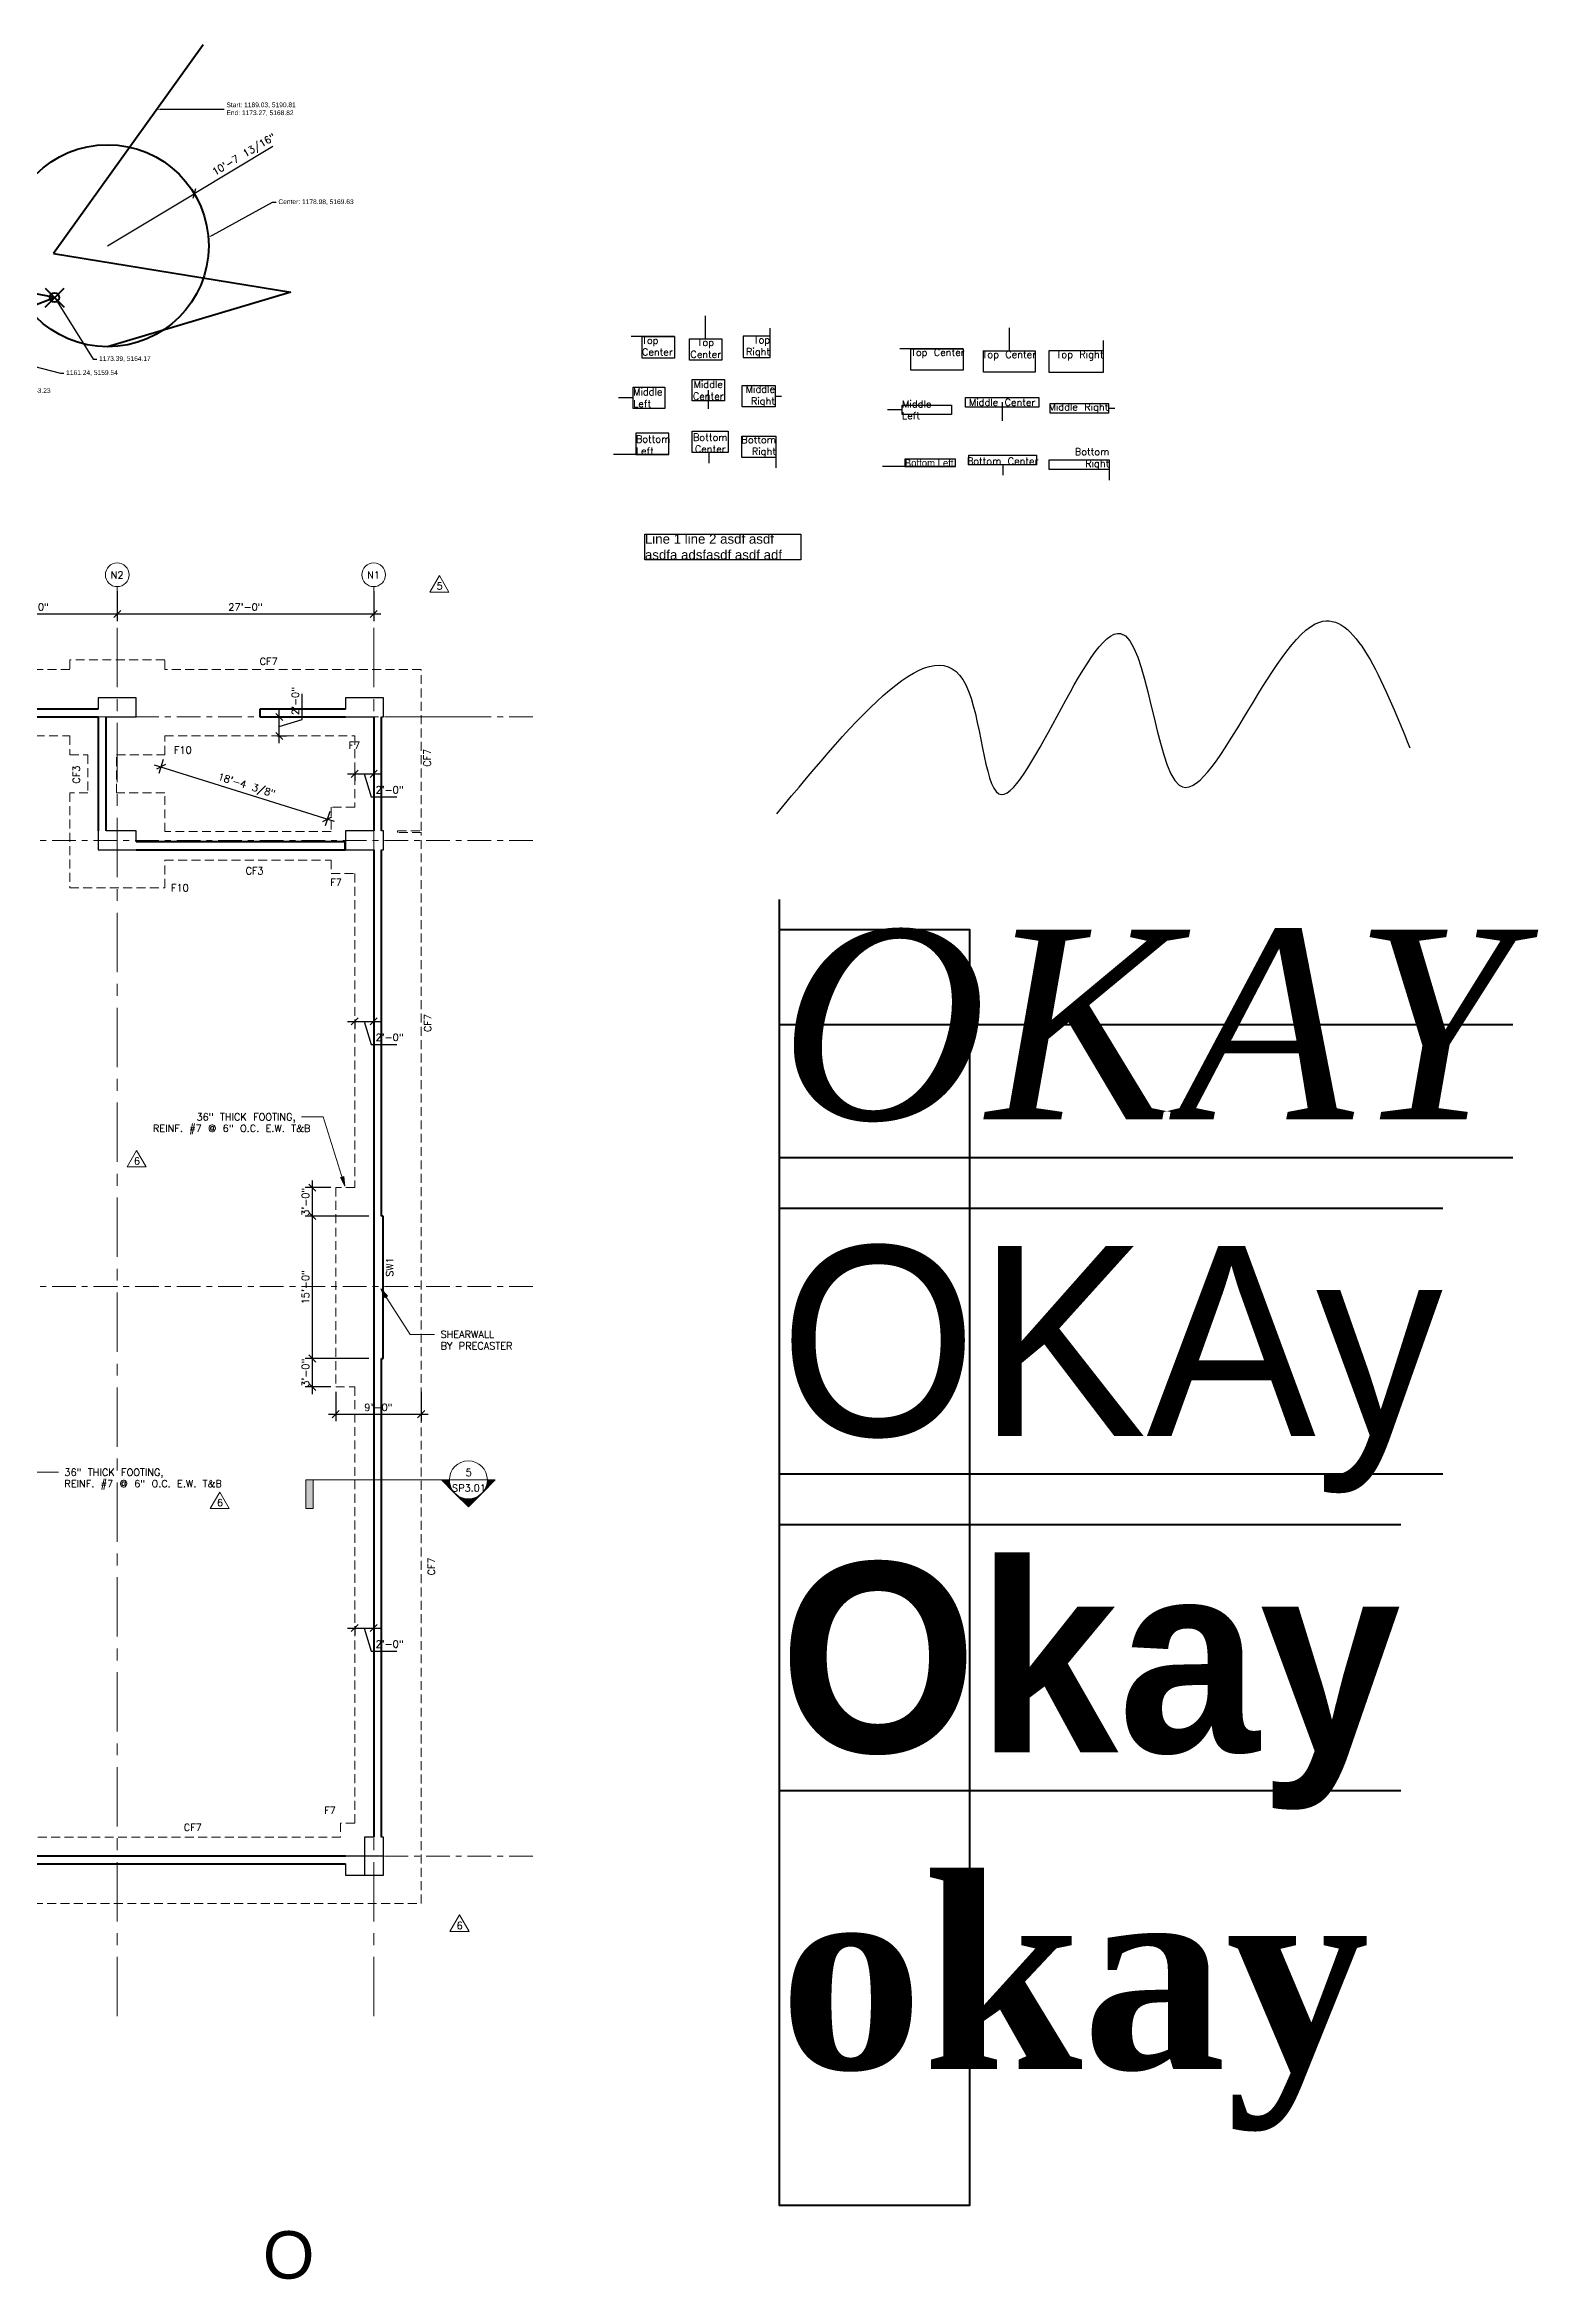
# Model space of a CAD drawing. Header units: feet. Extents: x 912 to 1330, y 4938 to 5224.
# Drawn here: x 1172.4 to 1329.6, y 4955.4 to 5190.8 of the extents above; entities that cross this region are included whole.
import ezdxf
from ezdxf import colors
from ezdxf.entities.mleader import LeaderData, LeaderLine
from ezdxf.math import Vec2, Vec3

# ---------------------------------------------------------------- set-up
doc = ezdxf.new("R2010")
doc.units = ezdxf.units.FT
doc.header["$LTSCALE"] = 5
doc.header["$MEASUREMENT"] = 0
doc.header["$PDMODE"] = 35
doc.header["$PDSIZE"] = 1
for name, pattern in [('CENTER', [2, 1.25, -0.25, 0.25, -0.25]), ('Grid Line 1_2_', [0.875, 0.5, -0.125, 0.125, -0.125]), ('Hidden', [0.28125, 0.1875, -0.09375])]:
    doc.linetypes.add(name, pattern=pattern)
doc.layers.get('0').update_dxf_attribs({"color": 250})
doc.layers.get('Defpoints').update_dxf_attribs({"color": 250})
for name, color, linetype, lineweight in [('A-ANNO-DIMS', 250, 'Continuous', 9), ('A-DETL', 250, 'Continuous', 9), ('A-DETL-MBND', 5, 'Hidden', 9), ('A-WALL', 250, 'Continuous', 13), ('G-ANNO-REVC-IDEN', 250, 'Continuous', 9), ('G-ANNO-SYMB', 250, 'Continuous', 9), ('G-ANNO-TEXT', 250, 'Continuous', 9), ('G-ANNO-TTLB-WIDE', 250, 'Continuous', 50), ('S-COLS', 250, 'Continuous', 9), ('S-FNDN-IDEN', 250, 'Continuous', 9), ('S-GRID', 1, 'CENTER', 9), ('S-GRID-IDEN', 1, 'Continuous', 9)]:
    doc.layers.add(name, color=color, linetype=linetype, lineweight=lineweight)
doc.layers.add('TEST', color=3, linetype='Continuous')
doc.styles.get("Standard").update_dxf_attribs({"font": 'arial.ttf'})
doc.styles.add('txt_also', font='txt.shx')
doc.dimstyles.new('Linear_-_3_32__Arial', dxfattribs={"dimtxt": 0.75, "dimasz": 0.75, "dimexe": 0.75, "dimexo": 0.5, "dimgap": 0.35, "dimtad": 1, "dimdec": 4, "dimlfac": 12, "dimrnd": 0.0625, "dimzin": 3, "dimdsep": 46, "dimlunit": 4, "dimtxsty": 'txt_also', "dimblk1": 'OBLIQUE', "dimblk2": 'OBLIQUE', "dimsah": 1, "dimcen": 0.09, "dimdle": 0.75, "dimazin": 0, "dimtfac": 1, "dimtdec": 4, "dimtmove": 1, "dimatfit": 2, "dimfxl": 1, "dimtvp": 1, "dimfrac": 2, "dimtolj": 1, "dimtzin": 0, "dimarcsym": 2})

# ---------------------------------------------------------------- blocks, each defined once
blk = doc.blocks.new('Grid - Tag_Column_Grid_Head-327277-NORTH GARAGE FOUNDATION PLAN')
at = {"layer": 'S-GRID-IDEN'}
blk.add_circle((0, 0), 0.156, dxfattribs=at)
blk = doc.blocks.new('_Oblique')
at = {"color": 0, "linetype": 'ByBlock', "lineweight": -2}
blk.add_line((-0.5, -0.5), (0.5, 0.5), dxfattribs=at)
blk = doc.blocks.new('*D10')
at = {"layer": 'A-ANNO-DIMS', "color": 0, "lineweight": -2, "transparency": 16777216}
for p, q in [((1204.25, 5087.93), (1207.75, 5087.93)), ((1205, 5088.14), (1205, 5087.18)), ((1206, 5087.93), (1206.73, 5085.51)), ((1207, 5088.14), (1207, 5087.18)), ((1206.73, 5085.51), (1209.43, 5085.51))]:
    blk.add_line(p, q, dxfattribs=at)
at = {"layer": 'Defpoints', "color": 0, "transparency": 16777216}
for p in [(1205, 5088.64), (1207, 5088.64), (1207, 5087.93)]:
    blk.add_point(p, dxfattribs=at)
at = {"layer": 'A-ANNO-DIMS', "color": 0, "lineweight": -2, "transparency": 16777216, "xscale": 0.75, "yscale": 0.75, "zscale": 0.75, "rotation": 180}
blk.add_blockref('_Oblique', (1205, 5087.93), dxfattribs=at)
at = {"layer": 'A-ANNO-DIMS', "color": 0, "lineweight": -2, "transparency": 16777216, "xscale": 0.75, "yscale": 0.75, "zscale": 0.75}
blk.add_blockref('_Oblique', (1207, 5087.93), dxfattribs=at)
at = {"layer": 'A-ANNO-DIMS', "color": 0, "transparency": 16777216, "insert": (1208.68, 5086.24), "char_height": 0.75, "width": 3.2068, "attachment_point": 5, "style": 'txt_also'}
blk.add_mtext('\\A1;2\'-0"', dxfattribs=at)
blk = doc.blocks.new('*D11')
at = {"layer": 'A-ANNO-DIMS', "color": 0, "lineweight": -2, "transparency": 16777216}
for p, q in [((1204.25, 5024.02), (1207.75, 5024.02)), ((1205, 5024.22), (1205, 5023.27)), ((1206, 5024.02), (1206.73, 5021.59)), ((1207, 5024.22), (1207, 5023.27)), ((1206.73, 5021.59), (1209.43, 5021.59))]:
    blk.add_line(p, q, dxfattribs=at)
at = {"layer": 'Defpoints', "color": 0, "transparency": 16777216}
for p in [(1205, 5024.72), (1207, 5024.72), (1207, 5024.02)]:
    blk.add_point(p, dxfattribs=at)
at = {"layer": 'A-ANNO-DIMS', "color": 0, "lineweight": -2, "transparency": 16777216, "xscale": 0.75, "yscale": 0.75, "zscale": 0.75, "rotation": 180}
blk.add_blockref('_Oblique', (1205, 5024.02), dxfattribs=at)
at = {"layer": 'A-ANNO-DIMS', "color": 0, "lineweight": -2, "transparency": 16777216, "xscale": 0.75, "yscale": 0.75, "zscale": 0.75}
blk.add_blockref('_Oblique', (1207, 5024.02), dxfattribs=at)
at = {"layer": 'A-ANNO-DIMS', "color": 0, "transparency": 16777216, "insert": (1208.68, 5022.33), "char_height": 0.75, "width": 3.2068, "attachment_point": 5, "style": 'txt_also'}
blk.add_mtext('\\A1;2\'-0"', dxfattribs=at)
blk = doc.blocks.new('*D22')
at = {"layer": 'A-ANNO-DIMS', "color": 0, "lineweight": -2, "transparency": 16777216}
for p, q in [((1206.5, 5052.42), (1199.8, 5052.42)), ((1200.55, 5048.67), (1200.55, 5053.17)), ((1202.5, 5049.42), (1199.8, 5049.42))]:
    blk.add_line(p, q, dxfattribs=at)
at = {"layer": 'Defpoints', "color": 0, "transparency": 16777216}
for p in [(1200.55, 5052.42), (1207, 5052.42), (1203, 5049.42)]:
    blk.add_point(p, dxfattribs=at)
at = {"layer": 'A-ANNO-DIMS', "color": 0, "lineweight": -2, "transparency": 16777216, "xscale": 0.75, "yscale": 0.75, "zscale": 0.75}
for p, rotation in [((1200.55, 5052.42), 90), ((1200.55, 5049.42), 270)]:
    blk.add_blockref('_Oblique', p, dxfattribs=dict(at, rotation=rotation))
at = {"layer": 'A-ANNO-DIMS', "color": 0, "transparency": 16777216, "insert": (1199.82, 5050.92), "char_height": 0.75, "width": 3.2068, "attachment_point": 5, "rotation": 90, "style": 'txt_also'}
blk.add_mtext('\\A1;3\'-0"', dxfattribs=at)
blk = doc.blocks.new('*D23')
at = {"layer": 'A-ANNO-DIMS', "color": 0, "lineweight": -2, "transparency": 16777216}
for p, q in [((1200.55, 5051.67), (1200.55, 5068.17)), ((1206.5, 5067.42), (1199.8, 5067.42)), ((1206.5, 5052.42), (1199.8, 5052.42))]:
    blk.add_line(p, q, dxfattribs=at)
at = {"layer": 'Defpoints', "color": 0, "transparency": 16777216}
for p in [(1200.55, 5067.42), (1207, 5067.42), (1207, 5052.42)]:
    blk.add_point(p, dxfattribs=at)
at = {"layer": 'A-ANNO-DIMS', "color": 0, "lineweight": -2, "transparency": 16777216, "xscale": 0.75, "yscale": 0.75, "zscale": 0.75}
for p, rotation in [((1200.55, 5067.42), 90), ((1200.55, 5052.42), 270)]:
    blk.add_blockref('_Oblique', p, dxfattribs=dict(at, rotation=rotation))
at = {"layer": 'A-ANNO-DIMS', "color": 0, "transparency": 16777216, "insert": (1199.82, 5059.92), "char_height": 0.75, "width": 3.899, "attachment_point": 5, "rotation": 90, "style": 'txt_also'}
blk.add_mtext('\\A1;15\'-0"', dxfattribs=at)
blk = doc.blocks.new('*D24')
at = {"layer": 'A-ANNO-DIMS', "color": 0, "lineweight": -2, "transparency": 16777216}
for p, q in [((1200.55, 5066.67), (1200.55, 5071.17)), ((1202.5, 5070.42), (1199.8, 5070.42)), ((1206.5, 5067.42), (1199.8, 5067.42))]:
    blk.add_line(p, q, dxfattribs=at)
at = {"layer": 'Defpoints', "color": 0, "transparency": 16777216}
for p in [(1200.55, 5070.42), (1203, 5070.42), (1207, 5067.42)]:
    blk.add_point(p, dxfattribs=at)
at = {"layer": 'A-ANNO-DIMS', "color": 0, "lineweight": -2, "transparency": 16777216, "xscale": 0.75, "yscale": 0.75, "zscale": 0.75}
for p, rotation in [((1200.55, 5070.42), 90), ((1200.55, 5067.42), 270)]:
    blk.add_blockref('_Oblique', p, dxfattribs=dict(at, rotation=rotation))
at = {"layer": 'A-ANNO-DIMS', "color": 0, "transparency": 16777216, "insert": (1199.82, 5068.92), "char_height": 0.75, "width": 3.2068, "attachment_point": 5, "rotation": 90, "style": 'txt_also'}
blk.add_mtext('\\A1;3\'-0"', dxfattribs=at)
blk = doc.blocks.new('*D25')
at = {"layer": 'A-ANNO-DIMS', "color": 0, "lineweight": -2, "transparency": 16777216}
for p, q in [((1203, 5048.92), (1203, 5045.8)), ((1212, 5048.92), (1212, 5045.8)), ((1202.25, 5046.55), (1212.75, 5046.55))]:
    blk.add_line(p, q, dxfattribs=at)
at = {"layer": 'Defpoints', "color": 0, "transparency": 16777216}
for p in [(1203, 5049.42), (1212, 5049.42), (1212, 5046.55)]:
    blk.add_point(p, dxfattribs=at)
at = {"layer": 'A-ANNO-DIMS', "color": 0, "lineweight": -2, "transparency": 16777216, "xscale": 0.75, "yscale": 0.75, "zscale": 0.75, "rotation": 180}
blk.add_blockref('_Oblique', (1203, 5046.55), dxfattribs=at)
at = {"layer": 'A-ANNO-DIMS', "color": 0, "lineweight": -2, "transparency": 16777216, "xscale": 0.75, "yscale": 0.75, "zscale": 0.75}
blk.add_blockref('_Oblique', (1212, 5046.55), dxfattribs=at)
at = {"layer": 'A-ANNO-DIMS', "color": 0, "transparency": 16777216, "insert": (1207.5, 5047.28), "char_height": 0.75, "width": 3.2068, "attachment_point": 5, "style": 'txt_also'}
blk.add_mtext('\\A1;9\'-0"', dxfattribs=at)
blk = doc.blocks.new('Section - 3_32_ x 3_8_-18514-NORTH GARAGE FOUNDATION PLAN')
at = {"layer": 'G-ANNO-SYMB'}
blk.add_hatch(color=256, dxfattribs=at).paths.add_polyline_path([(0, 0.375), (0, 0), (-0.09375, 0), (-0.09375, 0.375)], flags=0)
for p, q in [((0, 0.375), (-0.09375, 0.375)), ((-0.09375, 0.375), (-0.09375, 0)), ((0, 0), (0, 0.375)), ((-0.09375, 0), (0, 0))]:
    blk.add_line(p, q, dxfattribs=at)
blk = doc.blocks.new('Section - Section Head - Filled-1526-NORTH GARAGE FOUNDATION PLAN')
at = {"layer": 'G-ANNO-SYMB'}
h = blk.add_hatch(color=256, dxfattribs=at)
edge = h.paths.add_edge_path(flags=0)
edge.add_line((-0.427, 0.177), (-0.25, 0.354))
edge.add_line((-0.25, 0.354), (-0.25, 0.25))
edge.add_arc((-0.25, 0), 0.25, 90, 135)
h = blk.add_hatch(color=256, dxfattribs=at)
edge = h.paths.add_edge_path(flags=0)
edge.add_arc((-0.25, 0), 0.25, 45, 90)
edge.add_line((-0.25, 0.25), (-0.25, 0.354))
edge.add_line((-0.25, 0.354), (-0.073, 0.177))
h = blk.add_hatch(color=256, dxfattribs=at)
edge = h.paths.add_edge_path(flags=0)
edge.add_arc((-0.25, 0), 0.25, 137.9216, 180)
edge.add_line((-0.5, 0), (-0.604, 0))
edge.add_line((-0.604, 0), (-0.436, 0.168))
h = blk.add_hatch(color=256, dxfattribs=at)
edge = h.paths.add_edge_path(flags=0)
edge.add_line((-0.064, 0.168), (0.104, 0))
edge.add_line((0.104, 0), (0, 0))
edge.add_arc((-0.25, 0), 0.25, 0, 42.0784)
for p, q in [((-0.25, 0.354), (-0.604, 0)), ((-0.25, 0.354), (-0.427, 0.177)), ((-0.25, 0.354), (0.104, 0)), ((-0.25, 0.25), (-0.25, 0.354)), ((-0.073, 0.177), (-0.25, 0.354)), ((-0.25, 0.354), (-0.25, 0.25)), ((-0.436, 0.168), (-0.604, 0)), ((-0.5, 0), (-0.604, 0)), ((-0.604, 0), (-0.5, 0)), ((0.104, 0), (-0.064, 0.168)), ((0, 0), (0.104, 0)), ((0, 0), (0.104, 0))]:
    blk.add_line(p, q, dxfattribs=at)
for start, end in [(360, 180), (180, 360)]:
    blk.add_arc((-0.25, 0), 0.25, start, end, dxfattribs=at)
blk = doc.blocks.new('*D30')
at = {"layer": 'A-ANNO-DIMS', "color": 0, "lineweight": -2, "transparency": 16777216}
for p, q in [((1204.25, 5114.01), (1207.75, 5114.01)), ((1205, 5114.22), (1205, 5113.26)), ((1206, 5114.01), (1206.73, 5111.59)), ((1207, 5114.22), (1207, 5113.26)), ((1206.73, 5111.59), (1209.43, 5111.59))]:
    blk.add_line(p, q, dxfattribs=at)
at = {"layer": 'Defpoints', "color": 0, "transparency": 16777216}
for p in [(1205, 5114.72), (1207, 5114.72), (1207, 5114.01)]:
    blk.add_point(p, dxfattribs=at)
at = {"layer": 'A-ANNO-DIMS', "color": 0, "lineweight": -2, "transparency": 16777216, "xscale": 0.75, "yscale": 0.75, "zscale": 0.75, "rotation": 180}
blk.add_blockref('_Oblique', (1205, 5114.01), dxfattribs=at)
at = {"layer": 'A-ANNO-DIMS', "color": 0, "lineweight": -2, "transparency": 16777216, "xscale": 0.75, "yscale": 0.75, "zscale": 0.75}
blk.add_blockref('_Oblique', (1207, 5114.01), dxfattribs=at)
at = {"layer": 'A-ANNO-DIMS', "color": 0, "transparency": 16777216, "insert": (1208.68, 5112.32), "char_height": 0.75, "width": 3.2068, "attachment_point": 5, "style": 'txt_also'}
blk.add_mtext('\\A1;2\'-0"', dxfattribs=at)
blk = doc.blocks.new('*D31')
at = {"layer": 'A-ANNO-DIMS', "color": 0, "lineweight": -2, "transparency": 16777216}
for p, q in [((1199.48, 5119.73), (1199.48, 5122.43)), ((1196.85, 5120), (1197.81, 5120)), ((1197.06, 5117.25), (1197.06, 5120.75)), ((1196.85, 5118), (1197.81, 5118)), ((1197.06, 5119), (1199.48, 5119.73))]:
    blk.add_line(p, q, dxfattribs=at)
at = {"layer": 'Defpoints', "color": 0, "transparency": 16777216}
for p in [(1196.35, 5120), (1197.06, 5120), (1196.35, 5118)]:
    blk.add_point(p, dxfattribs=at)
at = {"layer": 'A-ANNO-DIMS', "color": 0, "lineweight": -2, "transparency": 16777216, "xscale": 0.75, "yscale": 0.75, "zscale": 0.75}
for p, rotation in [((1197.06, 5120), 90), ((1197.06, 5118), 270)]:
    blk.add_blockref('_Oblique', p, dxfattribs=dict(at, rotation=rotation))
at = {"layer": 'A-ANNO-DIMS', "color": 0, "transparency": 16777216, "insert": (1198.75, 5121.68), "char_height": 0.75, "width": 3.2068, "attachment_point": 5, "rotation": 90, "style": 'txt_also'}
blk.add_mtext('\\A1;2\'-0"', dxfattribs=at)
blk = doc.blocks.new('Revision Tag - Revision Tag-1868994-NORTH GARAGE FOUNDATION PLAN')
at = {"layer": 'G-ANNO-REVC-IDEN'}
for p, q in [((0, 0.138), (-0.126, -0.08)), ((0, 0.138), (0.126, -0.08)), ((-0.126, -0.08), (0.126, -0.08))]:
    blk.add_line(p, q, dxfattribs=at)
blk = doc.blocks.new('*D43')
at = {"layer": 'A-ANNO-DIMS', "color": 0, "lineweight": -2, "transparency": 16777216}
for p, q in [((1162, 5133.23), (1162, 5130.1)), ((1180, 5133.23), (1180, 5130.1)), ((1161.25, 5130.85), (1180.75, 5130.85))]:
    blk.add_line(p, q, dxfattribs=at)
at = {"layer": 'Defpoints', "color": 0, "transparency": 16777216}
for p in [(1162, 5133.73), (1180, 5133.73), (1180, 5130.85)]:
    blk.add_point(p, dxfattribs=at)
at = {"layer": 'A-ANNO-DIMS', "color": 0, "lineweight": -2, "transparency": 16777216, "xscale": 0.75, "yscale": 0.75, "zscale": 0.75, "rotation": 180}
blk.add_blockref('_Oblique', (1162, 5130.85), dxfattribs=at)
at = {"layer": 'A-ANNO-DIMS', "color": 0, "lineweight": -2, "transparency": 16777216, "xscale": 0.75, "yscale": 0.75, "zscale": 0.75}
blk.add_blockref('_Oblique', (1180, 5130.85), dxfattribs=at)
at = {"layer": 'A-ANNO-DIMS', "color": 0, "transparency": 16777216, "insert": (1171, 5131.59), "char_height": 0.75, "attachment_point": 5, "style": 'txt_also'}
blk.add_mtext('\\A1;18\'-0"', dxfattribs=at)
blk = doc.blocks.new('*D44')
at = {"layer": 'A-ANNO-DIMS', "color": 0, "lineweight": -2, "transparency": 16777216}
for p, q in [((1180, 5133.23), (1180, 5130.1)), ((1207, 5133.23), (1207, 5130.1)), ((1179.25, 5130.85), (1207.75, 5130.85))]:
    blk.add_line(p, q, dxfattribs=at)
at = {"layer": 'Defpoints', "color": 0, "transparency": 16777216}
for p in [(1180, 5133.73), (1207, 5133.73), (1207, 5130.85)]:
    blk.add_point(p, dxfattribs=at)
at = {"layer": 'A-ANNO-DIMS', "color": 0, "lineweight": -2, "transparency": 16777216, "xscale": 0.75, "yscale": 0.75, "zscale": 0.75, "rotation": 180}
blk.add_blockref('_Oblique', (1180, 5130.85), dxfattribs=at)
at = {"layer": 'A-ANNO-DIMS', "color": 0, "lineweight": -2, "transparency": 16777216, "xscale": 0.75, "yscale": 0.75, "zscale": 0.75}
blk.add_blockref('_Oblique', (1207, 5130.85), dxfattribs=at)
at = {"layer": 'A-ANNO-DIMS', "color": 0, "transparency": 16777216, "insert": (1193.5, 5131.59), "char_height": 0.75, "attachment_point": 5, "style": 'txt_also'}
blk.add_mtext('\\A1;27\'-0"', dxfattribs=at)
blk = doc.blocks.new('*D45')
at = {"layer": 'Defpoints', "color": 0, "transparency": 16777216}
for p in [(1188.1, 5175.12), (1178.98, 5169.63)]:
    blk.add_point(p, dxfattribs=at)
at = {"layer": 'G-ANNO-TTLB-WIDE', "color": 0, "lineweight": -2, "transparency": 16777216}
for p in [(1196.38, 5180.1), (1178.98, 5169.63)]:
    blk.add_line(p, (1188.1, 5175.12), dxfattribs=at)
at = {"layer": 'G-ANNO-TTLB-WIDE', "color": 0, "lineweight": -2, "transparency": 16777216, "xscale": 0.75, "yscale": 0.75, "zscale": 0.75, "rotation": 211.0293548250347}
blk.add_blockref('_Oblique', (1188.1, 5175.12), dxfattribs=at)
at = {"layer": 'G-ANNO-TTLB-WIDE', "color": 0, "transparency": 16777216, "insert": (1193.38, 5179.16), "char_height": 0.75, "attachment_point": 5, "rotation": 31.0294, "style": 'txt_also'}
blk.add_mtext('\\A1;10\'-7 13/16"', dxfattribs=at)
blk = doc.blocks.new('*D47')
at = {"layer": 'Defpoints', "color": 0, "ltscale": 10, "transparency": 16777216}
for p in [(1185, 5116), (1202.52, 5110.5), (1202.13, 5109.24)]:
    blk.add_point(p, dxfattribs=at)
at = {"layer": 'G-ANNO-TTLB-WIDE', "color": 0, "lineweight": -2, "ltscale": 10, "transparency": 16777216}
for p, q in [((1184.85, 5115.52), (1184.38, 5114.03)), ((1183.89, 5114.97), (1202.84, 5109.02)), ((1202.37, 5110.02), (1201.9, 5108.53))]:
    blk.add_line(p, q, dxfattribs=at)
at = {"layer": 'G-ANNO-TTLB-WIDE', "color": 0, "lineweight": -2, "ltscale": 10, "transparency": 16777216, "xscale": 0.75, "yscale": 0.75, "zscale": 0.75}
for p, rotation in [((1184.6, 5114.74), 162.5723005389971), ((1202.13, 5109.24), 342.5723005389971)]:
    blk.add_blockref('_Oblique', p, dxfattribs=dict(at, rotation=rotation))
at = {"layer": 'G-ANNO-TTLB-WIDE', "color": 0, "ltscale": 10, "transparency": 16777216, "insert": (1193.59, 5112.7), "char_height": 0.75, "attachment_point": 5, "rotation": 342.5723, "style": 'txt_also'}
blk.add_mtext('\\A1;18\'-4 3/8"', dxfattribs=at)

msp = doc.modelspace()

# ---------------------------------------------------------------- hatches: boundary and pattern name
at = {"layer": 'G-ANNO-TEXT'}
for points in [[(1203.9733484, 5070.5671235), (1203.8428381, 5071.5741281), (1203.506293, 5071.4687612)], [(1207.7697016, 5059.7547112), (1208.1598536, 5058.8172291), (1208.4569623, 5059.007206)]]:
    msp.add_hatch(color=7, dxfattribs=at).paths.add_polyline_path(points, flags=0)

# ---------------------------------------------------------------- linework, layer by layer
at = {"layer": 'A-DETL', "lineweight": 20}
msp.add_line((1210.4915312, 5120), (1219.1581979, 5120), dxfattribs=at)
at = {"layer": 'A-DETL-MBND'}
for points in [[(1167, 4995), (1212, 4995), (1212, 5107.8333333), (1209.5208333, 5107.8333333), (1209.5208333, 5108), (1212, 5108), (1212, 5125), (1185, 5125), (1185, 5126), (1175, 5126), (1175, 5125), (1147.5, 5125)], [(1147.5, 5118), (1175, 5118), (1175, 5116), (1176.9166667, 5116), (1176.9166667, 5112), (1175, 5112), (1175, 5102), (1185, 5102), (1185, 5104.9166667), (1202.5208333, 5104.9166667), (1202.5208333, 5103.5), (1205, 5103.5), (1205, 5070.4166667), (1203, 5070.4166667), (1203, 5049.4166667), (1205, 5049.4166667), (1205, 5003.4791667), (1203.5208333, 5003.4791667), (1203.5208333, 5002), (1167, 5002)]]:
    msp.add_lwpolyline(points, dxfattribs=at)
msp.add_lwpolyline([(1179.9166667, 5116), (1185, 5116), (1185, 5118), (1205, 5118), (1205, 5110.5), (1202.5208333, 5110.5), (1202.5208333, 5107.9166667), (1185, 5107.9166667), (1185, 5112), (1179.9166667, 5112)], close=True, dxfattribs=at)
at = {"layer": 'A-WALL', "lineweight": 50}
for p, q in [((1178, 5120.8333333), (1144.5, 5120.8333333)), ((1144.5, 5120), (1178, 5120)), ((1178, 5120), (1178, 5108)), ((1178.8333333, 5108), (1178.8333333, 5120)), ((1204.0208333, 5120.8333333), (1195, 5120.8333333)), ((1195, 5120.8333333), (1195, 5120)), ((1195, 5120), (1204.0208333, 5120)), ((1207, 5120), (1207, 5108)), ((1207.8333333, 5108), (1207.8333333, 5120)), ((1204, 5106.8333333), (1182, 5106.8333333)), ((1182, 5106), (1204, 5106)), ((1204, 5106), (1204, 5106.8333333)), ((1207, 5106), (1207, 5002)), ((1207.8333333, 5067.4166667), (1207.8333333, 5106)), ((1208, 5067.4166667), (1207.8333333, 5067.4166667)), ((1208, 5052.4166667), (1208, 5067.4166667)), ((1207.8333333, 5002), (1207.8333333, 5052.4166667)), ((1207.8333333, 5052.4166667), (1208, 5052.4166667)), ((1204.0208333, 5000), (1164, 5000)), ((1164, 4999.1666667), (1204.0208333, 4999.1666667))]:
    msp.add_line(p, q, dxfattribs=at)
at = {"layer": 'G-ANNO-SYMB'}
msp.add_line((1218.9691826, 5039.6257375), (1200.6140663, 5039.6257375), dxfattribs=at)
at = {"layer": 'G-ANNO-TEXT', "color": 7}
for p, q in [((1201.6875304, 5077.8680931), (1199.4017124, 5077.8680931)), ((1203.9733484, 5070.5671235), (1201.6875304, 5077.8680931)), ((1203.8428381, 5071.5741281), (1203.506293, 5071.4687612)), ((1203.506293, 5071.4687612), (1203.9733484, 5070.5671235)), ((1203.9733484, 5070.5671235), (1203.8428381, 5071.5741281)), ((1207.7697016, 5059.7547112), (1208.1598536, 5058.8172291)), ((1208.4569623, 5059.007206), (1207.7697016, 5059.7547112)), ((1207.7697016, 5059.7547112), (1210.8383174, 5054.955641)), ((1208.1598536, 5058.8172291), (1208.4569623, 5059.007206)), ((1210.8383174, 5054.955641), (1213.3966441, 5054.955641)), ((1171.2935932, 5040.4360062), (1173.7963041, 5040.4360062))]:
    msp.add_line(p, q, dxfattribs=at)
at = {"layer": 'G-ANNO-TTLB-WIDE'}
for p, q in [((1189.0343531, 5190.8134078), (1173.2732994, 5168.8179721)), ((1173.2732994, 5168.8179721), (1198.2735926, 5164.7447436)), ((1198.2735926, 5164.7447436), (1178.9798876, 5158.98382))]:
    msp.add_line(p, q, dxfattribs=at)
at = {"layer": 'G-ANNO-TTLB-WIDE', "color": 221, "ltscale": 10}
msp.add_line((1249.7225328, 5097.5972847), (1249.7225328, 5100.7525936), dxfattribs=at)
at = {"layer": 'G-ANNO-TTLB-WIDE'}
msp.add_lwpolyline([(1161.2360358, 5159.5427569), (1173.394909, 5164.1748817), (1161.7734446, 5166.4573778), (1169.9017518, 5172.0293542), (1164.5948412, 5175.7216276)], dxfattribs=at)
at = {"layer": 'G-ANNO-TTLB-WIDE', "color": 221, "ltscale": 10}
msp.add_lwpolyline([(1249.7225328, 5097.5972847), (1269.7225328, 5097.5972847), (1269.7225328, 4963.2100014), (1249.7225328, 4963.2100014)], close=True, dxfattribs=at)
at = {"layer": 'G-ANNO-TTLB-WIDE'}
msp.add_circle((1178.9798876, 5169.6326182), 10.6487981, dxfattribs=at)
msp.add_point((1173.394909, 5164.1748817), dxfattribs=at)
at = {"layer": 'S-COLS', "lineweight": 30}
for p, q in [((1182, 5122), (1178, 5122)), ((1178, 5122), (1178, 5120.8333333)), ((1178.8333333, 5120), (1182, 5120)), ((1182, 5120), (1182, 5122)), ((1208.0208333, 5122), (1204.0208333, 5122)), ((1204.0208333, 5122), (1204.0208333, 5120.8333333)), ((1204.0208333, 5120), (1207, 5120)), ((1207.8333333, 5120), (1208.0208333, 5120)), ((1208.0208333, 5120), (1208.0208333, 5122)), ((1178, 5108), (1178, 5106)), ((1178, 5106), (1182, 5106)), ((1182, 5108), (1178.8333333, 5108)), ((1182, 5106.8333333), (1182, 5108)), ((1207, 5108), (1204.0208333, 5108)), ((1204.0208333, 5108), (1204.0208333, 5106)), ((1204.0208333, 5106), (1207, 5106)), ((1208.0208333, 5108), (1207.8333333, 5108)), ((1207.8333333, 5106), (1208.0208333, 5106)), ((1208.0208333, 5106), (1208.0208333, 5108)), ((1208.0208333, 5000), (1204.0208333, 5000)), ((1207, 5002), (1206.0208333, 5002)), ((1206.0208333, 5002), (1206.0208333, 4998)), ((1208.0208333, 5002), (1207.8333333, 5002)), ((1208.0208333, 4998), (1208.0208333, 5002)), ((1204.0208333, 4999.1666667), (1204.0208333, 4998)), ((1204.0208333, 4998), (1208.0208333, 4998))]:
    msp.add_line(p, q, dxfattribs=at)
at = {"layer": 'S-GRID'}
for p, q in [((1180, 4983.1206391), (1180, 5133.7266495)), ((1207, 4983.1206391), (1207, 5133.7266495))]:
    msp.add_line(p, q, dxfattribs=at)
at = {"layer": 'S-GRID', "linetype": 'Grid Line 1_2_'}
for p, q in [((1223.7579736, 5120), (987.5957821, 5120)), ((1223.7579736, 5107), (987.5957821, 5107)), ((1223.7579736, 5060), (987.5957821, 5060)), ((1223.7579736, 5000), (987.5957821, 5000))]:
    msp.add_line(p, q, dxfattribs=at)
at = {"layer": 'TEST', "color": 221}
for p, q in [((1241.9213013, 5159.8298285), (1241.9213013, 5162.2492526)), ((1248.7416658, 5160.0994721), (1248.7416658, 5160.9382592)), ((1273.9290126, 5158.5581162), (1273.9290126, 5160.9775404)), ((1283.8424189, 5158.5581162), (1283.8424189, 5159.666547)), ((1234.3177765, 5153.6211278), (1232.7858212, 5153.6211278)), ((1242.226704, 5154.4123901), (1242.226704, 5152.4455554)), ((1249.2556779, 5153.7803875), (1249.9317539, 5153.7803875)), ((1273.1739292, 5153.1406779), (1273.1739292, 5151.1738432)), ((1262.637403, 5152.3494156), (1261.1054477, 5152.3494156)), ((1284.356431, 5152.5086752), (1285.032507, 5152.5086752)), ((1242.2815001, 5147.8390874), (1242.2815001, 5146.7392456)), ((1249.3534544, 5147.3419699), (1249.3534544, 5146.2263014)), ((1273.2287253, 5146.5673751), (1273.2287253, 5145.4675334)), ((1284.4542074, 5146.0702577), (1284.4542074, 5144.9545891))]:
    msp.add_line(p, q, dxfattribs=at)
at = {"layer": 'TEST', "color": 221, "ltscale": 10}
for p, q in [((1238.6665655, 5160.0575439), (1234.0935035, 5160.0575439)), ((1269.0836689, 5158.7858317), (1262.41313, 5158.7858317)), ((1238.0725909, 5147.640101), (1232.2494004, 5147.640101)), ((1268.2667381, 5146.3683887), (1260.5690269, 5146.3683887))]:
    msp.add_line(p, q, dxfattribs=at)
for points in [[(1235.252375, 5160.0575439), (1238.6665655, 5160.0575439), (1238.6665655, 5157.8075439), (1235.252375, 5157.8075439)], [(1248.7416658, 5160.0994721), (1245.9172545, 5160.0994721), (1245.9172545, 5157.8494721), (1248.7416658, 5157.8494721)], [(1240.2603419, 5159.8298285), (1243.6745324, 5159.8298285), (1243.6745324, 5157.5798285), (1240.2603419, 5157.5798285)], [(1263.5720015, 5158.7858317), (1269.0836689, 5158.7858317), (1269.0836689, 5156.5358317), (1263.5720015, 5156.5358317)], [(1271.2075671, 5158.5581162), (1276.650458, 5158.5581162), (1276.650458, 5156.3081162), (1271.2075671, 5156.3081162)], [(1283.8424189, 5158.5581162), (1278.0825404, 5158.5581162), (1278.0825404, 5156.3081162), (1283.8424189, 5156.3081162)], [(1243.9249874, 5153.2873901), (1240.5284206, 5153.2873901), (1240.5284206, 5155.5373901), (1243.9249874, 5155.5373901)], [(1234.3177765, 5154.7461278), (1237.6545867, 5154.7461278), (1237.6545867, 5152.4961278), (1234.3177765, 5152.4961278)], [(1249.2556779, 5152.6553875), (1245.7952054, 5152.6553875), (1245.7952054, 5154.9053875), (1249.2556779, 5154.9053875)], [(1262.637403, 5152.8494156), (1267.8306878, 5152.8494156), (1267.8306878, 5151.8494156), (1262.637403, 5151.8494156)], [(1277.0441049, 5152.6406779), (1269.3037535, 5152.6406779), (1269.3037535, 5153.6406779), (1277.0441049, 5153.6406779)], [(1284.356431, 5152.0121766), (1278.2130011, 5152.0121766), (1278.2130011, 5153.0121766), (1284.356431, 5153.0121766)], [(1234.6065086, 5147.640101), (1238.0725909, 5147.640101), (1238.0725909, 5149.890101), (1234.6065086, 5149.890101)], [(1244.3330306, 5147.8390874), (1240.5377167, 5147.8390874), (1240.5377167, 5150.0890874), (1244.3330306, 5150.0890874)], [(1249.3534544, 5147.3419699), (1245.7579048, 5147.3419699), (1245.7579048, 5149.5919699), (1249.3534544, 5149.5919699)], [(1262.9261351, 5146.3683887), (1268.2667381, 5146.3683887), (1268.2667381, 5147.143457), (1262.9261351, 5147.143457)], [(1276.8008809, 5146.5673751), (1269.6565698, 5146.5673751), (1269.6565698, 5147.5673751), (1276.8008809, 5147.5673751)], [(1284.4542074, 5146.0702577), (1278.1392055, 5146.0702577), (1278.1392055, 5147.0702577), (1284.4542074, 5147.0702577)], [(1235.5562162, 5139.2482921), (1251.9659201, 5139.2482921), (1251.9659201, 5136.5311479), (1235.5562162, 5136.5311479)]]:
    msp.add_lwpolyline(points, close=True, dxfattribs=at)
msp.add_spline([(1249.4448485, 5109.7993001), (1269.3536586, 5123.3640321), (1272.8226167, 5111.9093694), (1285.6426839, 5128.7899245), (1291.8264793, 5112.8136849), (1306.6072628, 5129.9956783), (1316.1091932, 5116.7323852)], degree=3, dxfattribs=at)

# ---------------------------------------------------------------- block references
at = {"layer": 'G-ANNO-REVC-IDEN', "xscale": 7.999999999999992, "yscale": 7.999999999999992, "zscale": 7.999999999999992}
for p in [(1213.9145468, 5133.7903396), (1182.0409314, 5073.2322491), (1190.78633, 5037.2433945), (1216.0327261, 4992.6928278)]:
    msp.add_blockref('Revision Tag - Revision Tag-1868994-NORTH GARAGE FOUNDATION PLAN', p, dxfattribs=at)
at = {"layer": 'G-ANNO-SYMB', "xscale": 7.999999999999992, "yscale": 7.999999999999992, "zscale": 7.999999999999992, "rotation": 180}
msp.add_blockref('Section - Section Head - Filled-1526-NORTH GARAGE FOUNDATION PLAN', (1214.9691826, 5039.6257375), dxfattribs=at)
at = {"layer": 'G-ANNO-SYMB', "extrusion": (0, 0, -1), "xscale": 7.999999999999992, "yscale": 7.999999999999992, "zscale": 7.999999999999992, "rotation": 180}
msp.add_blockref('Section - 3_32_ x 3_8_-18514-NORTH GARAGE FOUNDATION PLAN', (-1200.6140663, 5039.6257375), dxfattribs=at)
at = {"layer": 'S-GRID-IDEN', "xscale": 7.999999999999992, "yscale": 7.999999999999992, "zscale": 7.999999999999992}
for p in [(1180, 5134.9766495), (1207, 5134.9766495)]:
    msp.add_blockref('Grid - Tag_Column_Grid_Head-327277-NORTH GARAGE FOUNDATION PLAN', p, dxfattribs=at)

# ---------------------------------------------------------------- texts
at = {"layer": 'G-ANNO-REVC-IDEN', "char_height": 0.75, "width": 0.707, "attachment_point": 1, "style": 'txt_also'}
for s, insert in [('5', (1213.6192733, 5134.1568475)), ('6', (1181.7456579, 5073.598757)), ('6', (1190.4910565, 5037.6099025)), ('6', (1215.7374526, 4993.0593358))]:
    msp.add_mtext(s, dxfattribs=dict(at, insert=insert))
at = {"layer": 'G-ANNO-SYMB', "char_height": 0.75, "attachment_point": 1, "style": 'txt_also'}
for s, insert, width in [('5', (1216.6924346, 5040.7847906), 0.707), ('SP3.01', (1215.2546393, 5039.1484369), 4.1915)]:
    msp.add_mtext(s, dxfattribs=dict(at, insert=insert, width=width))
at = {"layer": 'G-ANNO-TEXT', "color": 7, "char_height": 0.75, "attachment_point": 1, "style": 'txt_also'}
for s, insert, width in [('36" THICK FOOTING,', (1188.3434709, 5078.2430931), 12.625), ('REINF. #7 @ 6" O.C. E.W. T&B', (1183.7601376, 5077.0347598), 18.18), ('SHEARWALL', (1214.0366441, 5055.330641), 7.979), ('BY PRECASTER', (1214.0366441, 5054.1223076), 9.92325), ('36" THICK FOOTING,', (1174.4363041, 5040.8110062), 12.625), ('REINF. #7 @ 6" O.C. E.W. T&B', (1174.4363041, 5039.6026728), 18.18)]:
    msp.add_mtext(s, dxfattribs=dict(at, insert=insert, width=width))
at = {"layer": 'G-ANNO-TEXT', "color": 7, "insert": (1208.3037072, 5061.0175168), "char_height": 0.75, "width": 2.828, "attachment_point": 1, "rotation": 90, "style": 'txt_also'}
msp.add_mtext('SW1', dxfattribs=at)
at = {"layer": 'G-ANNO-TTLB-WIDE', "color": 4, "ltscale": 10}
msp.add_text('O', height=5, dxfattribs=at).set_placement((1195.3294911, 4955.4884874))
at = {"layer": 'G-ANNO-TTLB-WIDE', "color": 221, "ltscale": 10, "insert": (1249.7225328, 5097.5972847), "char_height": 20, "attachment_point": 1}
msp.add_mtext_dynamic_manual_height_columns('{\\fTimes New Roman|b0|i1|c0|p18;\\L\\K\\C85;\\c4766296;OKAY \\fRockwell|b0|i0|c0|p18;\\O\\k\\C221;OKAy\\P\\fRockwell|b1|i0|c0|p18;Okay \\fTimes New Roman|b1|i0|c0|p18;\\l\\o\\C81;\\c8512686;okay}', width=20, gutter_width=3.75, heights=[0], dxfattribs=at)
at = {"layer": 'S-FNDN-IDEN', "char_height": 0.75, "attachment_point": 1, "style": 'txt_also'}
for s, insert, width in [('CF7', (1194.9952845, 5126.2295713), 2.424), ('F10', (1185.9686488, 5116.879108), 2.19675), ('F7', (1204.3560423, 5117.379108), 1.48975), ('CF3', (1193.5057012, 5104.1660829), 2.424), ('F10', (1185.6679623, 5102.3700539), 2.19675), ('F7', (1202.4276655, 5102.956634), 1.48975), ('F7', (1201.7896451, 5005.1984157), 1.48975), ('CF7', (1187.0057012, 5003.4036562), 2.424)]:
    msp.add_mtext(s, dxfattribs=dict(at, insert=insert, width=width))
at = {"layer": 'S-FNDN-IDEN', "char_height": 0.75, "width": 2.424, "attachment_point": 1, "rotation": 90, "style": 'txt_also'}
for s, insert in [('CF7', (1212.2560019, 5114.7452845)), ('CF3', (1175.313594, 5112.9779541)), ('CF7', (1212.3015331, 5086.8044337)), ('CF7', (1212.6983649, 5029.5641569))]:
    msp.add_mtext(s, dxfattribs=dict(at, insert=insert))
at = {"layer": 'S-GRID-IDEN', "char_height": 0.75, "width": 1.64125, "attachment_point": 1, "style": 'txt_also'}
for s, insert in [('N2', (1179.3114266, 5135.316739)), ('N1', (1206.3114266, 5135.316739))]:
    msp.add_mtext(s, dxfattribs=dict(at, insert=insert))
at = {"layer": 'TEST', "char_height": 0.75, "style": 'txt_also'}
for s, insert, width, attachment_point in [('Top Center', (1235.252375, 5160.0575439), 3.414190473, 1), ('Top Right', (1248.7416658, 5160.0994721), 2.824411319, 3), ('Top Center', (1241.9674371, 5159.8298285), 3.414190473, 2), ('Top Center', (1263.5720015, 5158.7858317), 5.511667389, 1), ('Top Center', (1273.9290126, 5158.5581162), 5.442890904, 2), ('Top Right', (1283.8424189, 5158.5581162), 5.759878447, 3), ('Middle Center', (1242.226704, 5154.4123901), 3.396566833, 5), ('Middle Left', (1234.3177765, 5153.6211278), 3.336810278, 4), ('Middle Right', (1249.2556779, 5153.7803875), 3.460472549, 6), ('Middle Left', (1262.637403, 5152.3494156), 5.193284834, 4), ('Middle Center', (1273.1739292, 5153.1406779), 7.740351377, 5), ('Middle Right', (1284.356431, 5152.5121766), 6.143429921, 6), ('Bottom Left', (1234.6065086, 5147.640101), 3.466082333, 7), ('Bottom Center', (1242.4353737, 5147.8390874), 3.795313966, 8), ('Bottom Right', (1249.3534544, 5147.3419699), 3.59554955, 9), ('Bottom Right', (1284.4542074, 5146.0702577), 6.315001969, 9), ('Bottom Center', (1273.2287253, 5146.5673751), 7.144311138, 8)]:
    msp.add_mtext(s, dxfattribs=dict(at, insert=insert, width=width, attachment_point=attachment_point))
at = {"layer": 'TEST', "ltscale": 10, "insert": (1262.9261351, 5146.3683887), "char_height": 0.75, "attachment_point": 7}
msp.add_mtext_dynamic_manual_height_columns('{\\Ftxt|c0;Bottom Left}', width=5.340603028, gutter_width=150, heights=[0], dxfattribs=at)
at = {"layer": 'TEST', "color": 221, "ltscale": 10, "insert": (1235.5562162, 5139.2482921), "char_height": 1, "attachment_point": 1}
msp.add_mtext_dynamic_manual_height_columns('Line 1 line 2 asdf asdf\\Pasdfa adsfasdf asdf adf', width=16.409703951, gutter_width=150, heights=[0], dxfattribs=at)

# ---------------------------------------------------------------- dimensions: what is measured, and where the dimension line sits
at = {"layer": 'A-ANNO-DIMS'}
for base, p1, p2, override, picture, middle in [((1180, 5130.8523046), (1162, 5133.7266495), (1180, 5133.7266495), {"dimscale": 1, "dimpost": '<>'}, '*D43', (1171, 5131.5852344)), ((1207, 5130.8523046), (1180, 5133.7266495), (1207, 5133.7266495), {"dimscale": 1, "dimpost": '<>'}, '*D44', (1193.5, 5131.5852344)), ((1207, 5114.0137926), (1205, 5114.7208994), (1207, 5114.7208994), {"dimscale": 1, "dimpost": '<>', "dimfxl": 24}, '*D30', (1207.0771368, 5112.3229331)), ((1207, 5087.9323077), (1205, 5088.6394144), (1207, 5088.6394144), {"dimscale": 1, "dimpost": '<>', "dimfxl": 24}, '*D10', (1207.0771368, 5086.2414482)), ((1212, 5046.5499779), (1203, 5049.4166667), (1212, 5049.4166667), {"dimscale": 1, "dimpost": '<>', "dimfxl": 108}, '*D25', (1207.5, 5047.2829077)), ((1207, 5024.0167225), (1205, 5024.7238293), (1207, 5024.7238293), {"dimscale": 1, "dimpost": '<>', "dimfxl": 24}, '*D11', (1207.0771368, 5022.325863))]:
    dim = msp.add_linear_dim(base=base, p1=p1, p2=p2, dimstyle='Linear_-_3_32__Arial', override=override, dxfattribs=at)
    dim.commit()
    dim.dimension.update_dxf_attribs({"geometry": picture, "text_midpoint": middle})
for base, p1, p2, override, picture, middle in [((1197.0574157, 5120), (1196.3503089, 5118), (1196.3503089, 5120), {"dimscale": 1, "dimpost": '<>', "dimfxl": 24}, '*D31', (1198.7482752, 5120.0771368)), ((1200.5492699, 5070.4166667), (1207, 5067.4166667), (1203, 5070.4166667), {"dimscale": 1, "dimpost": '<>', "dimfxl": 60}, '*D24', (1199.8160843, 5068.9166667)), ((1200.5492699, 5067.4166667), (1207, 5052.4166667), (1207, 5067.4166667), {"dimscale": 1, "dimpost": '<>', "dimfxl": 180}, '*D23', (1199.8163401, 5059.9166667)), ((1200.5492699, 5052.4166667), (1203, 5049.4166667), (1207, 5052.4166667), {"dimscale": 1, "dimpost": '<>', "dimfxl": 60}, '*D22', (1199.8160843, 5050.9166667))]:
    dim = msp.add_linear_dim(base=base, p1=p1, p2=p2, angle=90, dimstyle='Linear_-_3_32__Arial', override=override, dxfattribs=at)
    dim.commit()
    dim.dimension.update_dxf_attribs({"geometry": picture, "text_midpoint": middle})
at = {"layer": 'G-ANNO-TTLB-WIDE'}
dim = msp.add_radius_dim(center=(1178.9798876, 5169.6326182), mpoint=(1188.104878, 5175.1218305), dimstyle='Linear_-_3_32__Arial', override={"dimpost": '<>'}, dxfattribs=at)
dim.commit()
dim.dimension.update_dxf_attribs({"geometry": '*D45', "text_midpoint": (1193.758633, 5178.5228928), "dimtype": 164})
at = {"layer": 'G-ANNO-TTLB-WIDE', "color": 221, "ltscale": 10}
dim = msp.add_aligned_dim(p1=(1185, 5116), p2=(1202.5208333, 5110.5), distance=-1.3193411, dimstyle='Linear_-_3_32__Arial', override={"dimpost": '<>'}, dxfattribs=at)
dim.commit()
dim.dimension.update_dxf_attribs({"geometry": '*D47', "text_midpoint": (1193.5863175, 5112.6953886)})

# ---------------------------------------------------------------- leaders
at = {"layer": 'G-ANNO-TTLB-WIDE'}
ml = msp.add_multileader_mtext('Standard', dxfattribs=at)
ml.set_content('Start: 1189.03, 5190.81\\PEnd: 1173.27, 5168.82', color=256)
ml.set_leader_properties()
ml.build(insert=Vec2(0, 0))
ml.multileader.update_dxf_attribs({"text_left_attachment_type": 2, "text_right_attachment_type": 2, "dogleg_length": 0.36, "arrow_head_size": 0.5})
ctx = ml.context
ctx.base_point, ctx.char_height, ctx.arrow_head_size, ctx.landing_gap_size, ctx.plane_origin = Vec3(1191.2459061, 5184.0052964), 0.5, 0.5, 0.25, Vec3(1184.1559315, 5184.0052964)
ctx.left_attachment, ctx.right_attachment = 2, 2
notes = []
notes.append((ctx, [(0, (1, 1, 0), (1190.8859061, 5184.0052964), (1, 0), 0.36, [(0, [(1184.1559315, 5184.0052964)], 0, [])])]))
ctx.mtext.insert, ctx.mtext.flow_direction = Vec3(1191.4959061, 5184.7267038), 5
ml = msp.add_multileader_mtext('Standard', dxfattribs=at)
ml.set_content('Center: 1178.98, 5169.63', color=256)
ml.set_leader_properties()
ml.build(insert=Vec2(0, 0))
ml.multileader.update_dxf_attribs({"text_left_attachment_type": 2, "text_right_attachment_type": 2, "dogleg_length": 0.36, "arrow_head_size": 0.5})
ctx = ml.context
ctx.base_point, ctx.char_height, ctx.arrow_head_size, ctx.landing_gap_size, ctx.plane_origin = Vec3(1196.7181173, 5174.2200962), 0.5, 0.5, 0.25, Vec3(1189.5928407, 5170.5056183)
ctx.left_attachment, ctx.right_attachment = 2, 2
notes.append((ctx, [(0, (1, 1, 0), (1196.3581173, 5174.2200962), (1, 0), 0.36, [(0, [(1189.5928407, 5170.5056183)], 0, [])])]))
ctx.mtext.insert, ctx.mtext.flow_direction = Vec3(1196.9681173, 5174.5238138), 5
ml = msp.add_multileader_mtext('Standard', dxfattribs=at)
ml.set_content('1173.39, 5164.17', color=256)
ml.set_leader_properties()
ml.build(insert=Vec2(0, 0))
ml.multileader.update_dxf_attribs({"text_left_attachment_type": 2, "text_right_attachment_type": 2, "dogleg_length": 0.36, "arrow_head_size": 0.5})
ctx = ml.context
ctx.base_point, ctx.char_height, ctx.arrow_head_size, ctx.landing_gap_size, ctx.plane_origin = Vec3(1177.8394256, 5157.6976622), 0.5, 0.5, 0.25, Vec3(1173.394909, 5164.1748817)
ctx.left_attachment, ctx.right_attachment = 2, 2
notes.append((ctx, [(0, (1, 1, 0), (1177.4794256, 5157.6976622), (1, 0), 0.36, [(0, [(1173.394909, 5164.1748817)], 0, [])])]))
ctx.mtext.insert, ctx.mtext.flow_direction = Vec3(1178.0894256, 5157.9981397), 5
ml = msp.add_multileader_mtext('Standard', dxfattribs=at)
ml.set_content('1161.24, 5159.54', color=256)
ml.set_leader_properties()
ml.build(insert=Vec2(0, 0))
ml.multileader.update_dxf_attribs({"text_left_attachment_type": 2, "text_right_attachment_type": 2, "dogleg_length": 0.36, "arrow_head_size": 0.5})
ctx = ml.context
ctx.base_point, ctx.char_height, ctx.arrow_head_size, ctx.landing_gap_size, ctx.plane_origin = Vec3(1174.3696733, 5156.2176779), 0.5, 0.5, 0.25, Vec3(1161.2360358, 5159.5427569)
ctx.left_attachment, ctx.right_attachment = 2, 2
notes.append((ctx, [(0, (1, 1, 0), (1174.0096733, 5156.2176779), (1, 0), 0.36, [(0, [(1161.2360358, 5159.5427569)], 0, [])])]))
ctx.mtext.insert, ctx.mtext.flow_direction = Vec3(1174.6196733, 5156.5181553), 5
ml = msp.add_multileader_mtext('Standard', dxfattribs=at)
ml.set_content('Center: 1156.89, 5143.23\\PRadius: 9.00', color=256)
ml.set_leader_properties()
ml.build(insert=Vec2(0, 0))
ml.multileader.update_dxf_attribs({"text_left_attachment_type": 2, "text_right_attachment_type": 2, "dogleg_length": 0.36, "arrow_head_size": 0.5})
ctx = ml.context
ctx.base_point, ctx.char_height, ctx.arrow_head_size, ctx.landing_gap_size, ctx.plane_origin = Vec3(1164.809679, 5153.9465117), 0.5, 0.5, 0.25, Vec3(1156.8871985, 5143.2253446)
ctx.left_attachment, ctx.right_attachment = 2, 2
notes.append((ctx, [(0, (1, 1, 0), (1164.449679, 5153.9465117), (1, 0), 0.36, [(0, [(1160.7348396, 5151.3614161)], 0, [])])]))
ctx.mtext.insert, ctx.mtext.flow_direction = Vec3(1165.059679, 5154.6227282), 5
for ctx, leaders in notes:
    for number, flags, end, landing, length, lines in leaders:
        leader = LeaderData()
        leader.index, (leader.has_last_leader_line, leader.has_dogleg_vector, leader.attachment_direction) = number, flags
        leader.last_leader_point, leader.dogleg_vector, leader.dogleg_length = Vec3(end), Vec3(landing), length
        for number, points, colour, breaks in lines:
            line = LeaderLine()
            line.index, line.vertices, line.color, line.breaks = number, Vec3.list(points), colors.encode_raw_color(colour), breaks
            leader.lines.append(line)
        ctx.leaders.append(leader)

doc.saveas('drawing.dxf')
